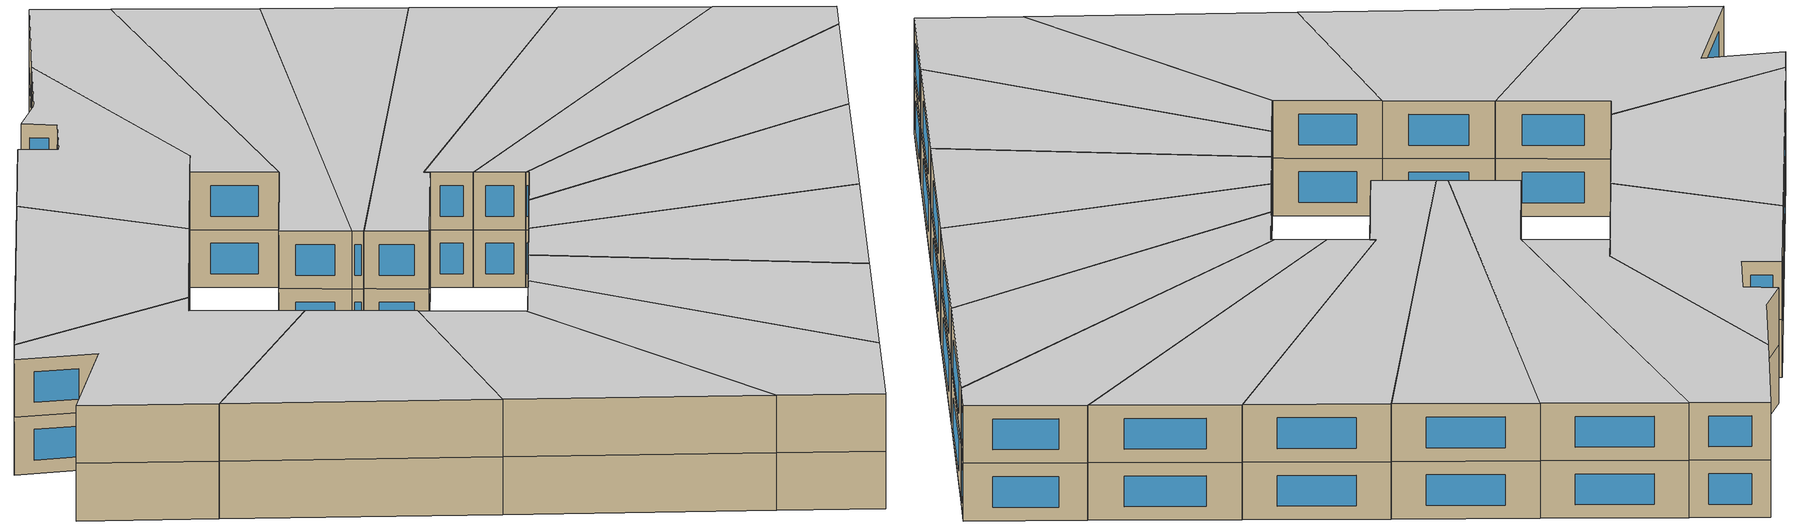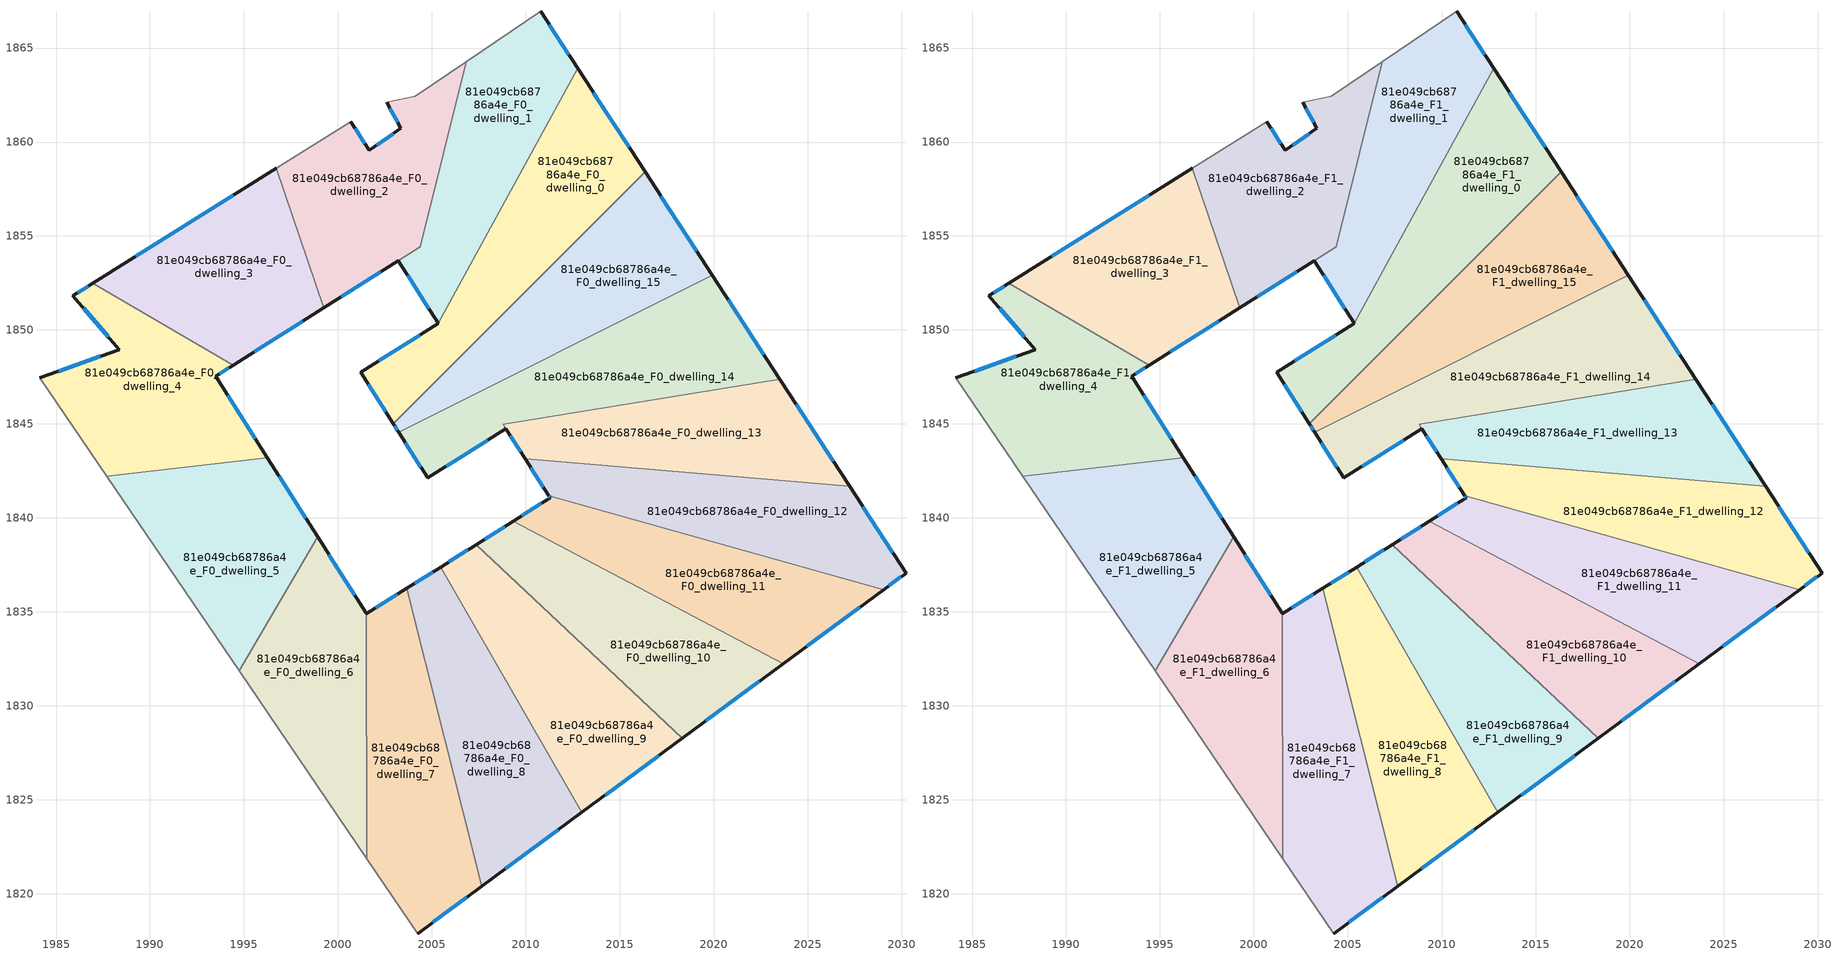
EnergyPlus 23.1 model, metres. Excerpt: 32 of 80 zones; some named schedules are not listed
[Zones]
81e049cb68786a4e_F0_dwelling_0
 floor ground (EU_floor_Construction): 2012.76,1863.93 2016.34,1858.42 2002.95,1845.02 2001.21,1847.75 2005.32,1850.34 2005.33,1850.36 z0
 wall outside (EU_wall_Construction): 2016.34,1858.42 2012.76,1863.93 / 2005.33,1850.35 2005.32,1850.34 2001.21,1847.75 2002.95,1845.02 z0:3
 wall to 81e049cb68786a4e_F0_dwelling_1 (EU_wall_Construction): 2012.76,1863.93 2005.33,1850.36 z0:3
 wall to 81e049cb68786a4e_F0_dwelling_15 (EU_wall_Construction): 2002.95,1845.02 2016.34,1858.42 z0:3
 window (EU_Window_Construction): 2015.5,1859.71 2013.6,1862.64 / 2001.62,1847.11 2002.54,1845.66 / 2004.35,1849.73 2002.18,1848.36 z0.7:2.3
81e049cb68786a4e_F0_dwelling_1
 floor ground (EU_floor_Construction): 2010.79,1866.95 2012.76,1863.93 2005.33,1850.36 2003.22,1853.68 2004.38,1854.42 2006.82,1864.27 z0
 wall outside (EU_wall_Construction): 2012.76,1863.93 2010.79,1866.95 / 2003.22,1853.68 2005.33,1850.36 z0:3
 wall adiabatic (EU_wall_Construction): 2010.79,1866.95 2006.82,1864.27 z0:3
 wall to 81e049cb68786a4e_F0_dwelling_2 (EU_wall_Construction): 2006.82,1864.27 2004.38,1854.42 2003.22,1853.68 z0:3
 window (EU_Window_Construction): 2012.29,1864.64 2011.25,1866.24 / 2003.71,1852.9 2004.83,1851.14 z0.7:2.3
81e049cb68786a4e_F0_dwelling_10
 floor ground (EU_floor_Construction): 2023.69,1832.23 2018.32,1828.27 2007.35,1838.58 2009.34,1839.83 z0
 wall outside (EU_wall_Construction): 2009.34,1839.83 2007.35,1838.58 / 2018.32,1828.27 2023.69,1832.23 z0:3
 wall to 81e049cb68786a4e_F0_dwelling_11 (EU_wall_Construction): 2023.69,1832.23 2009.34,1839.83 z0:3
 wall to 81e049cb68786a4e_F0_dwelling_9 (EU_wall_Construction): 2007.35,1838.58 2018.32,1828.27 z0:3
 window (EU_Window_Construction): 2008.87,1839.53 2007.82,1838.87 / 2019.58,1829.2 2022.42,1831.3 z0.7:2.3
81e049cb68786a4e_F0_dwelling_11
 floor ground (EU_floor_Construction): 2029.04,1836.18 2023.69,1832.23 2009.34,1839.83 2011.29,1841.06 2011.21,1841.18 z0
 wall outside (EU_wall_Construction): 2011.21,1841.18 2011.29,1841.06 2009.34,1839.83 / 2023.69,1832.23 2029.04,1836.18 z0:3
 wall to 81e049cb68786a4e_F0_dwelling_12 (EU_wall_Construction): 2029.04,1836.18 2011.21,1841.18 z0:3
 window (EU_Window_Construction): 2010.83,1840.77 2009.79,1840.12 / 2011.23,1841.15 2011.27,1841.09 / 2024.94,1833.16 2027.78,1835.25 z0.7:2.3
81e049cb68786a4e_F0_dwelling_12
 floor ground (EU_floor_Construction): 2027.23,1841.67 2030.23,1837.07 2029.04,1836.18 2011.21,1841.18 2009.97,1843.14 z0
 wall outside (EU_wall_Construction): 2009.97,1843.14 2011.21,1841.18 / 2029.04,1836.18 2030.23,1837.07 2027.23,1841.67 z0:3
 wall to 81e049cb68786a4e_F0_dwelling_13 (EU_wall_Construction): 2027.23,1841.67 2009.97,1843.14 z0:3
 window (EU_Window_Construction): 2010.26,1842.68 2010.92,1841.64 / 2029.53,1838.15 2027.94,1840.59 / 2029.32,1836.39 2029.95,1836.86 z0.7:2.3
81e049cb68786a4e_F0_dwelling_13
 floor ground (EU_floor_Construction): 2023.52,1847.39 2027.23,1841.67 2009.97,1843.14 2008.79,1844.98 z0
 wall outside (EU_wall_Construction): 2027.23,1841.67 2023.52,1847.39 / 2008.94,1844.75 2009.97,1843.14 z0:3
 wall to 81e049cb68786a4e_F0_dwelling_14 (EU_wall_Construction): 2008.79,1844.98 2008.94,1844.75 / 2023.52,1847.39 2008.8,1844.98 z0:3
 window (EU_Window_Construction): 2026.36,1843.01 2024.39,1846.04 / 2009.18,1844.37 2009.73,1843.52 z0.7:2.3
81e049cb68786a4e_F0_dwelling_14
 floor ground (EU_floor_Construction): 2019.93,1852.9 2023.52,1847.39 2008.79,1844.98 2008.94,1844.75 2004.78,1842.13 2003.23,1844.57 z0
 wall outside (EU_wall_Construction): 2023.52,1847.39 2019.93,1852.9 / 2003.23,1844.57 2004.78,1842.13 2008.94,1844.75 z0:3
 wall to 81e049cb68786a4e_F0_dwelling_15 (EU_wall_Construction): 2019.93,1852.9 2003.23,1844.57 z0:3
 window (EU_Window_Construction): 2022.67,1848.68 2020.77,1851.61 / 2005.76,1842.75 2007.96,1844.14 / 2003.6,1844 2004.42,1842.71 z0.7:2.3
81e049cb68786a4e_F0_dwelling_15
 floor ground (EU_floor_Construction): 2016.34,1858.42 2019.93,1852.9 2003.23,1844.57 2002.95,1845.02 z0
 wall outside (EU_wall_Construction): 2002.95,1845.02 2003.23,1844.57 / 2019.93,1852.9 2016.34,1858.42 z0:3
 window (EU_Window_Construction): 2003.01,1844.91 2003.17,1844.67 / 2019.09,1854.2 2017.18,1857.12 z0.7:2.3
81e049cb68786a4e_F0_dwelling_2
 floor ground (EU_floor_Construction): 2006.82,1864.27 2004.38,1854.42 1999.26,1851.18 1996.72,1858.6 2000.69,1861.08 2001.66,1859.56 2003.35,1860.73 2002.59,1862.11 2004.12,1862.44 z0
 wall outside (EU_wall_Construction): 2002.59,1862.11 2003.35,1860.73 2001.66,1859.56 2000.69,1861.08 / 1999.26,1851.18 2003.22,1853.68 z0:3
 wall to 81e049cb68786a4e_F0_dwelling_3 (EU_wall_Construction): 1996.72,1858.6 1999.26,1851.18 z0:3
 wall adiabatic (EU_wall_Construction): 2000.69,1861.08 1996.72,1858.6 / 2006.82,1864.27 2004.12,1862.44 2002.59,1862.11 z0:3
 window (EU_Window_Construction): 2001.43,1859.92 2000.91,1860.72 / 2002.95,1860.45 2002.06,1859.83 / 2002.77,1861.79 2003.17,1861.05 / 2000.19,1851.77 2002.29,1853.09 z0.7:2.3
81e049cb68786a4e_F0_dwelling_3
 floor ground (EU_floor_Construction): 1996.72,1858.6 1999.26,1851.18 1994.42,1848.12 1986.96,1852.48 z0
 wall outside (EU_wall_Construction): 1994.42,1848.12 1999.26,1851.18 / 1996.72,1858.6 1986.96,1852.48 z0:3
 wall to 81e049cb68786a4e_F0_dwelling_4 (EU_wall_Construction): 1986.96,1852.48 1994.42,1848.12 z0:3
 window (EU_Window_Construction): 1995.55,1848.84 1998.12,1850.46 / 1994.43,1857.16 1989.25,1853.92 z0.7:2.3
81e049cb68786a4e_F0_dwelling_4
 floor ground (EU_floor_Construction): 1994.42,1848.12 1993.49,1847.54 1996.25,1843.2 1987.71,1842.22 1984.15,1847.46 1988.35,1848.96 1985.9,1851.82 1986.96,1852.48 z0
 wall outside (EU_wall_Construction): 1996.25,1843.2 1993.49,1847.54 1994.42,1848.12 / 1986.96,1852.48 1985.9,1851.82 1988.35,1848.96 1984.15,1847.46 z0:3
 wall to 81e049cb68786a4e_F0_dwelling_5 (EU_wall_Construction): 1987.71,1842.22 1996.25,1843.2 z0:3
 wall adiabatic (EU_wall_Construction): 1984.15,1847.46 1987.71,1842.22 z0:3
 window (EU_Window_Construction): 1993.71,1847.68 1994.2,1847.99 / 1995.6,1844.22 1994.14,1846.52 / 1987.36,1848.6 1985.13,1847.81 / 1986.47,1851.15 1987.78,1849.63 / 1986.71,1852.33 1986.15,1851.97 z0.7:2.3
81e049cb68786a4e_F0_dwelling_5
 floor ground (EU_floor_Construction): 1996.25,1843.2 1998.92,1839 1994.74,1831.88 1987.71,1842.22 z0
 wall outside (EU_wall_Construction): 1998.92,1839 1996.25,1843.2 z0:3
 wall to 81e049cb68786a4e_F0_dwelling_6 (EU_wall_Construction): 1994.74,1831.88 1998.92,1839 z0:3
 wall adiabatic (EU_wall_Construction): 1987.71,1842.22 1994.74,1831.88 z0:3
 window (EU_Window_Construction): 1998.29,1839.98 1996.87,1842.21 z0.7:2.3
81e049cb68786a4e_F0_dwelling_6
 floor ground (EU_floor_Construction): 1998.92,1839 2001.5,1834.94 2001.55,1821.86 1994.74,1831.88 z0
 wall outside (EU_wall_Construction): 2001.5,1834.94 1998.92,1839 z0:3
 wall to 81e049cb68786a4e_F0_dwelling_7 (EU_wall_Construction): 2001.55,1821.86 2001.5,1834.94 z0:3
 wall adiabatic (EU_wall_Construction): 1994.74,1831.88 2001.55,1821.86 z0:3
 window (EU_Window_Construction): 2000.89,1835.89 1999.52,1838.04 z0.7:2.3
81e049cb68786a4e_F0_dwelling_7
 floor ground (EU_floor_Construction): 2003.67,1836.25 2007.66,1820.4 2004.25,1817.88 2001.55,1821.86 2001.5,1834.94 2001.52,1834.9 z0
 wall outside (EU_wall_Construction): 2003.67,1836.25 2001.52,1834.9 2001.5,1834.94 / 2004.25,1817.88 2007.66,1820.4 z0:3
 wall to 81e049cb68786a4e_F0_dwelling_8 (EU_wall_Construction): 2007.66,1820.4 2003.67,1836.25 z0:3
 wall adiabatic (EU_wall_Construction): 2001.55,1821.86 2004.25,1817.88 z0:3
 window (EU_Window_Construction): 2003.16,1835.93 2002.03,1835.21 / 2005.05,1818.47 2006.86,1819.81 z0.7:2.3
81e049cb68786a4e_F0_dwelling_8
 floor ground (EU_floor_Construction): 2005.47,1837.38 2012.97,1824.32 2007.66,1820.4 2003.67,1836.25 z0
 wall outside (EU_wall_Construction): 2005.47,1837.38 2003.67,1836.25 / 2007.66,1820.4 2012.97,1824.32 z0:3
 wall to 81e049cb68786a4e_F0_dwelling_9 (EU_wall_Construction): 2012.97,1824.32 2005.47,1837.38 z0:3
 window (EU_Window_Construction): 2005.04,1837.12 2004.09,1836.52 / 2008.91,1821.32 2011.73,1823.4 z0.7:2.3
81e049cb68786a4e_F0_dwelling_9
 floor ground (EU_floor_Construction): 2018.32,1828.27 2012.97,1824.32 2005.47,1837.38 2007.35,1838.58 z0
 wall outside (EU_wall_Construction): 2007.35,1838.58 2005.47,1837.38 / 2012.97,1824.32 2018.32,1828.27 z0:3
 window (EU_Window_Construction): 2006.91,1838.3 2005.91,1837.66 / 2014.23,1825.25 2017.06,1827.34 z0.7:2.3
81e049cb68786a4e_F1_dwelling_0
 floor to 81e049cb68786a4e_F0_dwelling_0 (EU_floor_Construction): 2012.76,1863.93 2016.34,1858.42 2002.95,1845.02 2001.21,1847.75 2005.32,1850.34 2005.33,1850.36 z3
 wall outside (EU_wall_Construction): 2016.34,1858.42 2012.76,1863.93 / 2005.33,1850.35 2005.32,1850.34 2001.21,1847.75 2002.95,1845.02 z3:6
 wall to 81e049cb68786a4e_F1_dwelling_1 (EU_wall_Construction): 2012.76,1863.93 2005.33,1850.36 z3:6
 wall to 81e049cb68786a4e_F1_dwelling_15 (EU_wall_Construction): 2002.95,1845.02 2016.34,1858.42 z3:6
 window (EU_Window_Construction): 2015.5,1859.71 2013.6,1862.64 / 2001.62,1847.11 2002.54,1845.66 / 2004.35,1849.73 2002.18,1848.36 z3.7:5.3
 ceiling to 81e049cb68786a4e_F2_dwelling_0 (EU_floor_Construction): 2005.33,1850.36 2005.32,1850.34 2001.21,1847.75 2002.95,1845.02 2016.34,1858.42 2012.76,1863.93 z6
81e049cb68786a4e_F1_dwelling_1
 floor to 81e049cb68786a4e_F0_dwelling_1 (EU_floor_Construction): 2010.79,1866.95 2012.76,1863.93 2005.33,1850.36 2003.22,1853.68 2004.38,1854.42 2006.82,1864.27 z3
 wall outside (EU_wall_Construction): 2012.76,1863.93 2010.79,1866.95 / 2003.22,1853.68 2005.33,1850.36 z3:6
 wall adiabatic (EU_wall_Construction): 2010.79,1866.95 2006.82,1864.27 z3:6
 wall to 81e049cb68786a4e_F1_dwelling_2 (EU_wall_Construction): 2006.82,1864.27 2004.38,1854.42 2003.22,1853.68 z3:6
 window (EU_Window_Construction): 2012.29,1864.64 2011.25,1866.24 / 2003.71,1852.9 2004.83,1851.14 z3.7:5.3
 ceiling to 81e049cb68786a4e_F2_dwelling_1 (EU_floor_Construction): 2005.33,1850.36 2012.76,1863.93 2010.79,1866.95 2006.82,1864.27 2004.38,1854.42 2003.22,1853.68 z6
81e049cb68786a4e_F1_dwelling_10
 floor to 81e049cb68786a4e_F0_dwelling_10 (EU_floor_Construction): 2023.69,1832.23 2018.32,1828.27 2007.35,1838.58 2009.34,1839.83 z3
 wall outside (EU_wall_Construction): 2009.34,1839.83 2007.35,1838.58 / 2018.32,1828.27 2023.69,1832.23 z3:6
 wall to 81e049cb68786a4e_F1_dwelling_11 (EU_wall_Construction): 2023.69,1832.23 2009.34,1839.83 z3:6
 wall to 81e049cb68786a4e_F1_dwelling_9 (EU_wall_Construction): 2007.35,1838.58 2018.32,1828.27 z3:6
 window (EU_Window_Construction): 2008.87,1839.53 2007.82,1838.87 / 2019.58,1829.2 2022.42,1831.3 z3.7:5.3
 ceiling to 81e049cb68786a4e_F2_dwelling_10 (EU_floor_Construction): 2023.69,1832.23 2009.34,1839.83 2007.35,1838.58 2018.32,1828.27 z6
81e049cb68786a4e_F1_dwelling_11
 floor to 81e049cb68786a4e_F0_dwelling_11 (EU_floor_Construction): 2029.04,1836.18 2023.69,1832.23 2009.34,1839.83 2011.29,1841.06 2011.21,1841.18 z3
 wall outside (EU_wall_Construction): 2011.21,1841.18 2011.29,1841.06 2009.34,1839.83 / 2023.69,1832.23 2029.04,1836.18 z3:6
 wall to 81e049cb68786a4e_F1_dwelling_12 (EU_wall_Construction): 2029.04,1836.18 2011.21,1841.18 z3:6
 window (EU_Window_Construction): 2010.83,1840.77 2009.79,1840.12 / 2011.23,1841.15 2011.27,1841.09 / 2024.94,1833.16 2027.78,1835.25 z3.7:5.3
 ceiling to 81e049cb68786a4e_F2_dwelling_11 (EU_floor_Construction): 2029.04,1836.18 2011.21,1841.18 2011.29,1841.06 2009.34,1839.83 2023.69,1832.23 z6
81e049cb68786a4e_F1_dwelling_12
 floor to 81e049cb68786a4e_F0_dwelling_12 (EU_floor_Construction): 2027.23,1841.67 2030.23,1837.07 2029.04,1836.18 2011.21,1841.18 2009.97,1843.14 z3
 wall outside (EU_wall_Construction): 2009.97,1843.14 2011.21,1841.18 / 2029.04,1836.18 2030.23,1837.07 2027.23,1841.67 z3:6
 wall to 81e049cb68786a4e_F1_dwelling_13 (EU_wall_Construction): 2027.23,1841.67 2009.97,1843.14 z3:6
 window (EU_Window_Construction): 2010.26,1842.68 2010.92,1841.64 / 2029.53,1838.15 2027.94,1840.59 / 2029.32,1836.39 2029.95,1836.86 z3.7:5.3
 ceiling to 81e049cb68786a4e_F2_dwelling_12 (EU_floor_Construction): 2030.23,1837.07 2027.23,1841.67 2009.97,1843.14 2011.21,1841.18 2029.04,1836.18 z6
81e049cb68786a4e_F1_dwelling_13
 floor to 81e049cb68786a4e_F0_dwelling_13 (EU_floor_Construction): 2023.52,1847.39 2027.23,1841.67 2009.97,1843.14 2008.79,1844.98 z3
 wall outside (EU_wall_Construction): 2027.23,1841.67 2023.52,1847.39 / 2008.94,1844.75 2009.97,1843.14 z3:6
 wall to 81e049cb68786a4e_F1_dwelling_14 (EU_wall_Construction): 2008.79,1844.98 2008.94,1844.75 / 2023.52,1847.39 2008.8,1844.98 z3:6
 window (EU_Window_Construction): 2026.36,1843.01 2024.39,1846.04 / 2009.18,1844.37 2009.73,1843.52 z3.7:5.3
 ceiling to 81e049cb68786a4e_F2_dwelling_13 (EU_floor_Construction): 2027.23,1841.67 2023.52,1847.39 2008.79,1844.98 2009.97,1843.14 z6
81e049cb68786a4e_F1_dwelling_14
 floor to 81e049cb68786a4e_F0_dwelling_14 (EU_floor_Construction): 2019.93,1852.9 2023.52,1847.39 2008.79,1844.98 2008.94,1844.75 2004.78,1842.13 2003.23,1844.57 z3
 wall outside (EU_wall_Construction): 2023.52,1847.39 2019.93,1852.9 / 2003.23,1844.57 2004.78,1842.13 2008.94,1844.75 z3:6
 wall to 81e049cb68786a4e_F1_dwelling_15 (EU_wall_Construction): 2019.93,1852.9 2003.23,1844.57 z3:6
 window (EU_Window_Construction): 2022.67,1848.68 2020.77,1851.61 / 2005.76,1842.75 2007.96,1844.14 / 2003.6,1844 2004.42,1842.71 z3.7:5.3
 ceiling to 81e049cb68786a4e_F2_dwelling_14 (EU_floor_Construction): 2023.52,1847.39 2019.93,1852.9 2003.23,1844.57 2004.78,1842.13 2008.94,1844.75 2008.79,1844.98 z6
81e049cb68786a4e_F1_dwelling_15
 floor to 81e049cb68786a4e_F0_dwelling_15 (EU_floor_Construction): 2016.34,1858.42 2019.93,1852.9 2003.23,1844.57 2002.95,1845.02 z3
 wall outside (EU_wall_Construction): 2002.95,1845.02 2003.23,1844.57 / 2019.93,1852.9 2016.34,1858.42 z3:6
 window (EU_Window_Construction): 2003.01,1844.91 2003.17,1844.67 / 2019.09,1854.2 2017.18,1857.12 z3.7:5.3
 ceiling to 81e049cb68786a4e_F2_dwelling_15 (EU_floor_Construction): 2019.93,1852.9 2016.34,1858.42 2002.95,1845.02 2003.23,1844.57 z6
81e049cb68786a4e_F1_dwelling_2
 floor to 81e049cb68786a4e_F0_dwelling_2 (EU_floor_Construction): 2006.82,1864.27 2004.38,1854.42 1999.26,1851.18 1996.72,1858.6 2000.69,1861.08 2001.66,1859.56 2003.35,1860.73 2002.59,1862.11 2004.12,1862.44 z3
 wall outside (EU_wall_Construction): 2002.59,1862.11 2003.35,1860.73 2001.66,1859.56 2000.69,1861.08 / 1999.26,1851.18 2003.22,1853.68 z3:6
 wall to 81e049cb68786a4e_F1_dwelling_3 (EU_wall_Construction): 1996.72,1858.6 1999.26,1851.18 z3:6
 wall adiabatic (EU_wall_Construction): 2000.69,1861.08 1996.72,1858.6 / 2006.82,1864.27 2004.12,1862.44 2002.59,1862.11 z3:6
 window (EU_Window_Construction): 2001.43,1859.92 2000.91,1860.72 / 2002.95,1860.45 2002.06,1859.83 / 2002.77,1861.79 2003.17,1861.05 / 2000.19,1851.77 2002.29,1853.09 z3.7:5.3
 ceiling to 81e049cb68786a4e_F2_dwelling_2 (EU_floor_Construction): 2004.38,1854.42 2006.82,1864.27 2004.12,1862.44 2002.59,1862.11 2003.35,1860.73 2001.66,1859.56 2000.69,1861.08 1996.72,1858.6 1999.26,1851.18 z6
81e049cb68786a4e_F1_dwelling_3
 floor to 81e049cb68786a4e_F0_dwelling_3 (EU_floor_Construction): 1996.72,1858.6 1999.26,1851.18 1994.42,1848.12 1986.96,1852.48 z3
 wall outside (EU_wall_Construction): 1994.42,1848.12 1999.26,1851.18 / 1996.72,1858.6 1986.96,1852.48 z3:6
 wall to 81e049cb68786a4e_F1_dwelling_4 (EU_wall_Construction): 1986.96,1852.48 1994.42,1848.12 z3:6
 window (EU_Window_Construction): 1995.55,1848.84 1998.12,1850.46 / 1994.43,1857.16 1989.25,1853.92 z3.7:5.3
 ceiling to 81e049cb68786a4e_F2_dwelling_3 (EU_floor_Construction): 1999.26,1851.18 1996.72,1858.6 1986.96,1852.48 1994.42,1848.12 z6
81e049cb68786a4e_F1_dwelling_4
 floor to 81e049cb68786a4e_F0_dwelling_4 (EU_floor_Construction): 1994.42,1848.12 1993.49,1847.54 1996.25,1843.2 1987.71,1842.22 1984.15,1847.46 1988.35,1848.96 1985.9,1851.82 1986.96,1852.48 z3
 wall outside (EU_wall_Construction): 1996.25,1843.2 1993.49,1847.54 1994.42,1848.12 / 1986.96,1852.48 1985.9,1851.82 1988.35,1848.96 1984.15,1847.46 z3:6
 wall to 81e049cb68786a4e_F1_dwelling_5 (EU_wall_Construction): 1987.71,1842.22 1996.25,1843.2 z3:6
 wall adiabatic (EU_wall_Construction): 1984.15,1847.46 1987.71,1842.22 z3:6
 window (EU_Window_Construction): 1993.71,1847.68 1994.2,1847.99 / 1995.6,1844.22 1994.14,1846.52 / 1987.36,1848.6 1985.13,1847.81 / 1986.47,1851.15 1987.78,1849.63 / 1986.71,1852.33 1986.15,1851.97 z3.7:5.3
 ceiling to 81e049cb68786a4e_F2_dwelling_4 (EU_floor_Construction): 1996.25,1843.2 1993.49,1847.54 1994.42,1848.12 1986.96,1852.48 1985.9,1851.82 1988.35,1848.96 1984.15,1847.46 1987.71,1842.22 z6
81e049cb68786a4e_F1_dwelling_5
 floor to 81e049cb68786a4e_F0_dwelling_5 (EU_floor_Construction): 1996.25,1843.2 1998.92,1839 1994.74,1831.88 1987.71,1842.22 z3
 wall outside (EU_wall_Construction): 1998.92,1839 1996.25,1843.2 z3:6
 wall to 81e049cb68786a4e_F1_dwelling_6 (EU_wall_Construction): 1994.74,1831.88 1998.92,1839 z3:6
 wall adiabatic (EU_wall_Construction): 1987.71,1842.22 1994.74,1831.88 z3:6
 window (EU_Window_Construction): 1998.29,1839.98 1996.87,1842.21 z3.7:5.3
 ceiling to 81e049cb68786a4e_F2_dwelling_5 (EU_floor_Construction): 1994.74,1831.88 1998.92,1839 1996.25,1843.2 1987.71,1842.22 z6
81e049cb68786a4e_F1_dwelling_6
 floor to 81e049cb68786a4e_F0_dwelling_6 (EU_floor_Construction): 1998.92,1839 2001.5,1834.94 2001.55,1821.86 1994.74,1831.88 z3
 wall outside (EU_wall_Construction): 2001.5,1834.94 1998.92,1839 z3:6
 wall to 81e049cb68786a4e_F1_dwelling_7 (EU_wall_Construction): 2001.55,1821.86 2001.5,1834.94 z3:6
 wall adiabatic (EU_wall_Construction): 1994.74,1831.88 2001.55,1821.86 z3:6
 window (EU_Window_Construction): 2000.89,1835.89 1999.52,1838.04 z3.7:5.3
 ceiling to 81e049cb68786a4e_F2_dwelling_6 (EU_floor_Construction): 2001.55,1821.86 2001.5,1834.94 1998.92,1839 1994.74,1831.88 z6
81e049cb68786a4e_F1_dwelling_7
 floor to 81e049cb68786a4e_F0_dwelling_7 (EU_floor_Construction): 2003.67,1836.25 2007.66,1820.4 2004.25,1817.88 2001.55,1821.86 2001.5,1834.94 2001.52,1834.9 z3
 wall outside (EU_wall_Construction): 2003.67,1836.25 2001.52,1834.9 2001.5,1834.94 / 2004.25,1817.88 2007.66,1820.4 z3:6
 wall to 81e049cb68786a4e_F1_dwelling_8 (EU_wall_Construction): 2007.66,1820.4 2003.67,1836.25 z3:6
 wall adiabatic (EU_wall_Construction): 2001.55,1821.86 2004.25,1817.88 z3:6
 window (EU_Window_Construction): 2003.16,1835.93 2002.03,1835.21 / 2005.05,1818.47 2006.86,1819.81 z3.7:5.3
 ceiling to 81e049cb68786a4e_F2_dwelling_7 (EU_floor_Construction): 2007.66,1820.4 2003.67,1836.25 2001.52,1834.9 2001.5,1834.94 2001.55,1821.86 2004.25,1817.88 z6
81e049cb68786a4e_F1_dwelling_8
 floor to 81e049cb68786a4e_F0_dwelling_8 (EU_floor_Construction): 2005.47,1837.38 2012.97,1824.32 2007.66,1820.4 2003.67,1836.25 z3
 wall outside (EU_wall_Construction): 2005.47,1837.38 2003.67,1836.25 / 2007.66,1820.4 2012.97,1824.32 z3:6
 wall to 81e049cb68786a4e_F1_dwelling_9 (EU_wall_Construction): 2012.97,1824.32 2005.47,1837.38 z3:6
 window (EU_Window_Construction): 2005.04,1837.12 2004.09,1836.52 / 2008.91,1821.32 2011.73,1823.4 z3.7:5.3
 ceiling to 81e049cb68786a4e_F2_dwelling_8 (EU_floor_Construction): 2012.97,1824.32 2005.47,1837.38 2003.67,1836.25 2007.66,1820.4 z6
81e049cb68786a4e_F1_dwelling_9
 floor to 81e049cb68786a4e_F0_dwelling_9 (EU_floor_Construction): 2018.32,1828.27 2012.97,1824.32 2005.47,1837.38 2007.35,1838.58 z3
 wall outside (EU_wall_Construction): 2007.35,1838.58 2005.47,1837.38 / 2012.97,1824.32 2018.32,1828.27 z3:6
 window (EU_Window_Construction): 2006.91,1838.3 2005.91,1837.66 / 2014.23,1825.25 2017.06,1827.34 z3.7:5.3
 ceiling to 81e049cb68786a4e_F2_dwelling_9 (EU_floor_Construction): 2018.32,1828.27 2007.35,1838.58 2005.47,1837.38 2012.97,1824.32 z6
[Building]
EU S2 Campaign: North Axis=0; Terrain=City; Solar Distribution=FullExterior
[Site:Location]
Budapest.Ferenc.Liszt.Intl.AP: Latitude=47.437; Longitude=19.256; Time Zone=1; Elevation=185
[SizingPeriod:WeatherFileDays]
AnnualSizingPeriod: Begin Month=1; Begin Day of Month=1; End Month=12; End Day of Month=31; Day of Week for Start Day=Monday; Use Weather File Daylight Saving Period=No; Use Weather File Rain and Snow Indicators=No
[MATERIAL]
EU_InternalMass_Material: Roughness=MediumRough; Thickness=0.1; Conductivity=1; Density=1800; Specific Heat=900; Thermal Absorptance=0.9; Solar Absorptance=0.7; Visible Absorptance=0.7
[MATERIAL:NOMASS] Roughness=MediumRough; Thermal Absorptance=0.9; Solar Absorptance=0.7; Visible Absorptance=0.7
Name | Thermal Resistance
EU_wall_NoMass | 0.832559
EU_floor_NoMass | 0.872794
[WINDOWMATERIAL:SIMPLEGLAZINGSYSTEM]
EU_Window_SimpleGlazing: UFactor=2.79869; Solar Heat Gain Coefficient=0.75; Visible Transmittance=0.75
[CONSTRUCTION]
EU_wall_Construction: EU_wall_NoMass
EU_floor_Construction: EU_floor_NoMass
EU_Window_Construction: EU_Window_SimpleGlazing
EU_InternalMass_Construction: EU_InternalMass_Material
[ZONE] Type=1; Multiplier=1; Ceiling Height=autocalculate; Floor Area=autocalculate; Part of Total Floor Area=Yes
Name | Volume
81e049cb68786a4e_F0_dwelling_0; 81e049cb68786a4e_F1_dwelling_0 | 217.371
81e049cb68786a4e_F0_dwelling_1; 81e049cb68786a4e_F1_dwelling_1 | 187.406
81e049cb68786a4e_F0_dwelling_10; 81e049cb68786a4e_F1_dwelling_10 | 197.729
81e049cb68786a4e_F0_dwelling_11; 81e049cb68786a4e_F1_dwelling_11 | 195.764
81e049cb68786a4e_F0_dwelling_12; 81e049cb68786a4e_F1_dwelling_12 | 193.326
81e049cb68786a4e_F0_dwelling_13; 81e049cb68786a4e_F1_dwelling_13 | 184.886
81e049cb68786a4e_F0_dwelling_14; 81e049cb68786a4e_F1_dwelling_14 | 217.188
81e049cb68786a4e_F0_dwelling_15; 81e049cb68786a4e_F1_dwelling_15 | 197.737
81e049cb68786a4e_F0_dwelling_2; 81e049cb68786a4e_F1_dwelling_2 | 188.525
81e049cb68786a4e_F0_dwelling_3; 81e049cb68786a4e_F1_dwelling_3 | 197.783
81e049cb68786a4e_F0_dwelling_4; 81e049cb68786a4e_F1_dwelling_4 | 197.755
81e049cb68786a4e_F0_dwelling_5; 81e049cb68786a4e_F1_dwelling_5 | 197.771
81e049cb68786a4e_F0_dwelling_6; 81e049cb68786a4e_F1_dwelling_6 | 185.795
81e049cb68786a4e_F0_dwelling_7; 81e049cb68786a4e_F1_dwelling_7 | 209.785
81e049cb68786a4e_F0_dwelling_8; 81e049cb68786a4e_F1_dwelling_8 | 197.774
81e049cb68786a4e_F0_dwelling_9; 81e049cb68786a4e_F1_dwelling_9 | 197.805
[INTERNALMASS] Construction=EU_InternalMass_Construction
Name | Zone or ZoneList | Surface Area
81e049cb68786a4e_F0_dwelling_0_EU_InternalMass | 81e049cb68786a4e_F0_dwelling_0 | 72.4567
81e049cb68786a4e_F0_dwelling_1_EU_InternalMass | 81e049cb68786a4e_F0_dwelling_1 | 62.4696
81e049cb68786a4e_F0_dwelling_2_EU_InternalMass | 81e049cb68786a4e_F0_dwelling_2 | 62.8534
81e049cb68786a4e_F0_dwelling_3_EU_InternalMass | 81e049cb68786a4e_F0_dwelling_3 | 65.9275
81e049cb68786a4e_F0_dwelling_4_EU_InternalMass | 81e049cb68786a4e_F0_dwelling_4 | 65.9185
81e049cb68786a4e_F0_dwelling_5_EU_InternalMass | 81e049cb68786a4e_F0_dwelling_5 | 65.9235
81e049cb68786a4e_F0_dwelling_6_EU_InternalMass | 81e049cb68786a4e_F0_dwelling_6 | 61.9281
81e049cb68786a4e_F0_dwelling_7_EU_InternalMass | 81e049cb68786a4e_F0_dwelling_7 | 69.9294
81e049cb68786a4e_F0_dwelling_8_EU_InternalMass | 81e049cb68786a4e_F0_dwelling_8 | 65.925
81e049cb68786a4e_F0_dwelling_9_EU_InternalMass | 81e049cb68786a4e_F0_dwelling_9 | 65.9348
81e049cb68786a4e_F0_dwelling_10_EU_InternalMass | 81e049cb68786a4e_F0_dwelling_10 | 65.9097
81e049cb68786a4e_F0_dwelling_11_EU_InternalMass | 81e049cb68786a4e_F0_dwelling_11 | 65.2544
81e049cb68786a4e_F0_dwelling_12_EU_InternalMass | 81e049cb68786a4e_F0_dwelling_12 | 64.4423
81e049cb68786a4e_F0_dwelling_13_EU_InternalMass | 81e049cb68786a4e_F0_dwelling_13 | 61.6281
81e049cb68786a4e_F0_dwelling_14_EU_InternalMass | 81e049cb68786a4e_F0_dwelling_14 | 72.3978
81e049cb68786a4e_F0_dwelling_15_EU_InternalMass | 81e049cb68786a4e_F0_dwelling_15 | 65.9123
81e049cb68786a4e_F1_dwelling_0_EU_InternalMass | 81e049cb68786a4e_F1_dwelling_0 | 72.4567
81e049cb68786a4e_F1_dwelling_1_EU_InternalMass | 81e049cb68786a4e_F1_dwelling_1 | 62.4696
81e049cb68786a4e_F1_dwelling_2_EU_InternalMass | 81e049cb68786a4e_F1_dwelling_2 | 62.8534
81e049cb68786a4e_F1_dwelling_3_EU_InternalMass | 81e049cb68786a4e_F1_dwelling_3 | 65.9275
81e049cb68786a4e_F1_dwelling_4_EU_InternalMass | 81e049cb68786a4e_F1_dwelling_4 | 65.9185
81e049cb68786a4e_F1_dwelling_5_EU_InternalMass | 81e049cb68786a4e_F1_dwelling_5 | 65.9235
81e049cb68786a4e_F1_dwelling_6_EU_InternalMass | 81e049cb68786a4e_F1_dwelling_6 | 61.9281
81e049cb68786a4e_F1_dwelling_7_EU_InternalMass | 81e049cb68786a4e_F1_dwelling_7 | 69.9294
81e049cb68786a4e_F1_dwelling_8_EU_InternalMass | 81e049cb68786a4e_F1_dwelling_8 | 65.925
81e049cb68786a4e_F1_dwelling_9_EU_InternalMass | 81e049cb68786a4e_F1_dwelling_9 | 65.9348
81e049cb68786a4e_F1_dwelling_10_EU_InternalMass | 81e049cb68786a4e_F1_dwelling_10 | 65.9097
81e049cb68786a4e_F1_dwelling_11_EU_InternalMass | 81e049cb68786a4e_F1_dwelling_11 | 65.2544
81e049cb68786a4e_F1_dwelling_12_EU_InternalMass | 81e049cb68786a4e_F1_dwelling_12 | 64.4423
81e049cb68786a4e_F1_dwelling_13_EU_InternalMass | 81e049cb68786a4e_F1_dwelling_13 | 61.6281
81e049cb68786a4e_F1_dwelling_14_EU_InternalMass | 81e049cb68786a4e_F1_dwelling_14 | 72.3978
81e049cb68786a4e_F1_dwelling_15_EU_InternalMass | 81e049cb68786a4e_F1_dwelling_15 | 65.9123
[OTHEREQUIPMENT] Fuel Type=Electricity; Design Level Calculation Method=Watts/Area; Power per Zone Floor Area=1; Fraction Latent=0; Fraction Radiant=0; Fraction Lost=0; Carbon Dioxide Generation Rate=0; EndUse Subcategory=EU_Step8_InternalGains
Name | Zone or ZoneList or Space or SpaceList | Schedule
EU_Step8_InternalGain_81e049cb68786a4e_F0_dwelling_0_f000 | 81e049cb68786a4e_F0_dwelling_0 | EU_Step8_GainSchedule_81e049cb68786a4e_F0_dwelling_0_f000
EU_Step8_InternalGain_81e049cb68786a4e_F0_dwelling_1_f000 | 81e049cb68786a4e_F0_dwelling_1 | EU_Step8_GainSchedule_81e049cb68786a4e_F0_dwelling_1_f000
EU_Step8_InternalGain_81e049cb68786a4e_F0_dwelling_2_f000 | 81e049cb68786a4e_F0_dwelling_2 | EU_Step8_GainSchedule_81e049cb68786a4e_F0_dwelling_2_f000
EU_Step8_InternalGain_81e049cb68786a4e_F0_dwelling_3_f000 | 81e049cb68786a4e_F0_dwelling_3 | EU_Step8_GainSchedule_81e049cb68786a4e_F0_dwelling_3_f000
EU_Step8_InternalGain_81e049cb68786a4e_F0_dwelling_4_f000 | 81e049cb68786a4e_F0_dwelling_4 | EU_Step8_GainSchedule_81e049cb68786a4e_F0_dwelling_4_f000
EU_Step8_InternalGain_81e049cb68786a4e_F0_dwelling_5_f000 | 81e049cb68786a4e_F0_dwelling_5 | EU_Step8_GainSchedule_81e049cb68786a4e_F0_dwelling_5_f000
EU_Step8_InternalGain_81e049cb68786a4e_F0_dwelling_6_f000 | 81e049cb68786a4e_F0_dwelling_6 | EU_Step8_GainSchedule_81e049cb68786a4e_F0_dwelling_6_f000
EU_Step8_InternalGain_81e049cb68786a4e_F0_dwelling_7_f000 | 81e049cb68786a4e_F0_dwelling_7 | EU_Step8_GainSchedule_81e049cb68786a4e_F0_dwelling_7_f000
EU_Step8_InternalGain_81e049cb68786a4e_F0_dwelling_8_f000 | 81e049cb68786a4e_F0_dwelling_8 | EU_Step8_GainSchedule_81e049cb68786a4e_F0_dwelling_8_f000
EU_Step8_InternalGain_81e049cb68786a4e_F0_dwelling_9_f000 | 81e049cb68786a4e_F0_dwelling_9 | EU_Step8_GainSchedule_81e049cb68786a4e_F0_dwelling_9_f000
EU_Step8_InternalGain_81e049cb68786a4e_F0_dwelling_10_f000 | 81e049cb68786a4e_F0_dwelling_10 | EU_Step8_GainSchedule_81e049cb68786a4e_F0_dwelling_10_f000
EU_Step8_InternalGain_81e049cb68786a4e_F0_dwelling_11_f000 | 81e049cb68786a4e_F0_dwelling_11 | EU_Step8_GainSchedule_81e049cb68786a4e_F0_dwelling_11_f000
EU_Step8_InternalGain_81e049cb68786a4e_F0_dwelling_12_f000 | 81e049cb68786a4e_F0_dwelling_12 | EU_Step8_GainSchedule_81e049cb68786a4e_F0_dwelling_12_f000
EU_Step8_InternalGain_81e049cb68786a4e_F0_dwelling_13_f000 | 81e049cb68786a4e_F0_dwelling_13 | EU_Step8_GainSchedule_81e049cb68786a4e_F0_dwelling_13_f000
EU_Step8_InternalGain_81e049cb68786a4e_F0_dwelling_14_f000 | 81e049cb68786a4e_F0_dwelling_14 | EU_Step8_GainSchedule_81e049cb68786a4e_F0_dwelling_14_f000
EU_Step8_InternalGain_81e049cb68786a4e_F0_dwelling_15_f000 | 81e049cb68786a4e_F0_dwelling_15 | EU_Step8_GainSchedule_81e049cb68786a4e_F0_dwelling_15_f000
EU_Step8_InternalGain_81e049cb68786a4e_F1_dwelling_0_f000 | 81e049cb68786a4e_F1_dwelling_0 | EU_Step8_GainSchedule_81e049cb68786a4e_F1_dwelling_0_f000
EU_Step8_InternalGain_81e049cb68786a4e_F1_dwelling_1_f000 | 81e049cb68786a4e_F1_dwelling_1 | EU_Step8_GainSchedule_81e049cb68786a4e_F1_dwelling_1_f000
EU_Step8_InternalGain_81e049cb68786a4e_F1_dwelling_2_f000 | 81e049cb68786a4e_F1_dwelling_2 | EU_Step8_GainSchedule_81e049cb68786a4e_F1_dwelling_2_f000
EU_Step8_InternalGain_81e049cb68786a4e_F1_dwelling_3_f000 | 81e049cb68786a4e_F1_dwelling_3 | EU_Step8_GainSchedule_81e049cb68786a4e_F1_dwelling_3_f000
EU_Step8_InternalGain_81e049cb68786a4e_F1_dwelling_4_f000 | 81e049cb68786a4e_F1_dwelling_4 | EU_Step8_GainSchedule_81e049cb68786a4e_F1_dwelling_4_f000
EU_Step8_InternalGain_81e049cb68786a4e_F1_dwelling_5_f000 | 81e049cb68786a4e_F1_dwelling_5 | EU_Step8_GainSchedule_81e049cb68786a4e_F1_dwelling_5_f000
EU_Step8_InternalGain_81e049cb68786a4e_F1_dwelling_6_f000 | 81e049cb68786a4e_F1_dwelling_6 | EU_Step8_GainSchedule_81e049cb68786a4e_F1_dwelling_6_f000
EU_Step8_InternalGain_81e049cb68786a4e_F1_dwelling_7_f000 | 81e049cb68786a4e_F1_dwelling_7 | EU_Step8_GainSchedule_81e049cb68786a4e_F1_dwelling_7_f000
EU_Step8_InternalGain_81e049cb68786a4e_F1_dwelling_8_f000 | 81e049cb68786a4e_F1_dwelling_8 | EU_Step8_GainSchedule_81e049cb68786a4e_F1_dwelling_8_f000
EU_Step8_InternalGain_81e049cb68786a4e_F1_dwelling_9_f000 | 81e049cb68786a4e_F1_dwelling_9 | EU_Step8_GainSchedule_81e049cb68786a4e_F1_dwelling_9_f000
EU_Step8_InternalGain_81e049cb68786a4e_F1_dwelling_10_f000 | 81e049cb68786a4e_F1_dwelling_10 | EU_Step8_GainSchedule_81e049cb68786a4e_F1_dwelling_10_f000
EU_Step8_InternalGain_81e049cb68786a4e_F1_dwelling_11_f000 | 81e049cb68786a4e_F1_dwelling_11 | EU_Step8_GainSchedule_81e049cb68786a4e_F1_dwelling_11_f000
EU_Step8_InternalGain_81e049cb68786a4e_F1_dwelling_12_f000 | 81e049cb68786a4e_F1_dwelling_12 | EU_Step8_GainSchedule_81e049cb68786a4e_F1_dwelling_12_f000
EU_Step8_InternalGain_81e049cb68786a4e_F1_dwelling_13_f000 | 81e049cb68786a4e_F1_dwelling_13 | EU_Step8_GainSchedule_81e049cb68786a4e_F1_dwelling_13_f000
EU_Step8_InternalGain_81e049cb68786a4e_F1_dwelling_14_f000 | 81e049cb68786a4e_F1_dwelling_14 | EU_Step8_GainSchedule_81e049cb68786a4e_F1_dwelling_14_f000
EU_Step8_InternalGain_81e049cb68786a4e_F1_dwelling_15_f000 | 81e049cb68786a4e_F1_dwelling_15 | EU_Step8_GainSchedule_81e049cb68786a4e_F1_dwelling_15_f000
[ZONEVENTILATION:DESIGNFLOWRATE] Schedule=EU_AlwaysOn; Design Flow Rate Calculation Method=AirChanges/Hour; Air Changes per Hour=0.475469; Ventilation Type=Natural; Fan Pressure Rise=0; Fan Total Efficiency=1; Constant Term Coefficient=1; Temperature Term Coefficient=0; Velocity Term Coefficient=0; Velocity Squared Term Coefficient=0; Minimum Indoor Temperature=-100; Maximum Indoor Temperature=100; Delta Temperature=-100; Minimum Outdoor Temperature=-100; Maximum Outdoor Temperature=100; Maximum Wind Speed=40
Name | Zone or ZoneList or Space or SpaceList
EU_ConstantAir_81e049cb68786a4e_F0_dwelling_0 | 81e049cb68786a4e_F0_dwelling_0
EU_ConstantAir_81e049cb68786a4e_F0_dwelling_1 | 81e049cb68786a4e_F0_dwelling_1
EU_ConstantAir_81e049cb68786a4e_F0_dwelling_2 | 81e049cb68786a4e_F0_dwelling_2
EU_ConstantAir_81e049cb68786a4e_F0_dwelling_3 | 81e049cb68786a4e_F0_dwelling_3
EU_ConstantAir_81e049cb68786a4e_F0_dwelling_4 | 81e049cb68786a4e_F0_dwelling_4
EU_ConstantAir_81e049cb68786a4e_F0_dwelling_5 | 81e049cb68786a4e_F0_dwelling_5
EU_ConstantAir_81e049cb68786a4e_F0_dwelling_6 | 81e049cb68786a4e_F0_dwelling_6
EU_ConstantAir_81e049cb68786a4e_F0_dwelling_7 | 81e049cb68786a4e_F0_dwelling_7
EU_ConstantAir_81e049cb68786a4e_F0_dwelling_8 | 81e049cb68786a4e_F0_dwelling_8
EU_ConstantAir_81e049cb68786a4e_F0_dwelling_9 | 81e049cb68786a4e_F0_dwelling_9
EU_ConstantAir_81e049cb68786a4e_F0_dwelling_10 | 81e049cb68786a4e_F0_dwelling_10
EU_ConstantAir_81e049cb68786a4e_F0_dwelling_11 | 81e049cb68786a4e_F0_dwelling_11
EU_ConstantAir_81e049cb68786a4e_F0_dwelling_12 | 81e049cb68786a4e_F0_dwelling_12
EU_ConstantAir_81e049cb68786a4e_F0_dwelling_13 | 81e049cb68786a4e_F0_dwelling_13
EU_ConstantAir_81e049cb68786a4e_F0_dwelling_14 | 81e049cb68786a4e_F0_dwelling_14
EU_ConstantAir_81e049cb68786a4e_F0_dwelling_15 | 81e049cb68786a4e_F0_dwelling_15
EU_ConstantAir_81e049cb68786a4e_F1_dwelling_0 | 81e049cb68786a4e_F1_dwelling_0
EU_ConstantAir_81e049cb68786a4e_F1_dwelling_1 | 81e049cb68786a4e_F1_dwelling_1
EU_ConstantAir_81e049cb68786a4e_F1_dwelling_2 | 81e049cb68786a4e_F1_dwelling_2
EU_ConstantAir_81e049cb68786a4e_F1_dwelling_3 | 81e049cb68786a4e_F1_dwelling_3
EU_ConstantAir_81e049cb68786a4e_F1_dwelling_4 | 81e049cb68786a4e_F1_dwelling_4
EU_ConstantAir_81e049cb68786a4e_F1_dwelling_5 | 81e049cb68786a4e_F1_dwelling_5
EU_ConstantAir_81e049cb68786a4e_F1_dwelling_6 | 81e049cb68786a4e_F1_dwelling_6
EU_ConstantAir_81e049cb68786a4e_F1_dwelling_7 | 81e049cb68786a4e_F1_dwelling_7
EU_ConstantAir_81e049cb68786a4e_F1_dwelling_8 | 81e049cb68786a4e_F1_dwelling_8
EU_ConstantAir_81e049cb68786a4e_F1_dwelling_9 | 81e049cb68786a4e_F1_dwelling_9
EU_ConstantAir_81e049cb68786a4e_F1_dwelling_10 | 81e049cb68786a4e_F1_dwelling_10
EU_ConstantAir_81e049cb68786a4e_F1_dwelling_11 | 81e049cb68786a4e_F1_dwelling_11
EU_ConstantAir_81e049cb68786a4e_F1_dwelling_12 | 81e049cb68786a4e_F1_dwelling_12
EU_ConstantAir_81e049cb68786a4e_F1_dwelling_13 | 81e049cb68786a4e_F1_dwelling_13
EU_ConstantAir_81e049cb68786a4e_F1_dwelling_14 | 81e049cb68786a4e_F1_dwelling_14
EU_ConstantAir_81e049cb68786a4e_F1_dwelling_15 | 81e049cb68786a4e_F1_dwelling_15
[HVACTEMPLATE:ZONE:IDEALLOADSAIRSYSTEM] System Availability Schedule=EU_AlwaysOn; Maximum Heating Supply Air Temperature=50; Minimum Cooling Supply Air Temperature=13; Maximum Heating Supply Air Humidity Ratio=0.0156; Minimum Cooling Supply Air Humidity Ratio=0.0077; Heating Limit=NoLimit; Cooling Limit=NoLimit; Heating Availability Schedule=EU_AlwaysOn; Cooling Availability Schedule=EU_CoolingOff; Dehumidification Control Type=ConstantSensibleHeatRatio; Cooling Sensible Heat Ratio=0.7; Dehumidification Setpoint=60; Humidification Control Type=None; Humidification Setpoint=30; Outdoor Air Method=None; Outdoor Air Flow Rate per Person=0.00944; Outdoor Air Flow Rate per Zone Floor Area=0; Outdoor Air Flow Rate per Zone=0; Demand Controlled Ventilation Type=None; Outdoor Air Economizer Type=NoEconomizer; Heat Recovery Type=None; Sensible Heat Recovery Effectiveness=0.7; Latent Heat Recovery Effectiveness=0.65
Name | Template Thermostat
81e049cb68786a4e_F0_dwelling_0 | EU_HeatOnly_81e049cb68786a4e_F0_dwelling_0
81e049cb68786a4e_F0_dwelling_1 | EU_HeatOnly_81e049cb68786a4e_F0_dwelling_1
81e049cb68786a4e_F0_dwelling_2 | EU_HeatOnly_81e049cb68786a4e_F0_dwelling_2
81e049cb68786a4e_F0_dwelling_3 | EU_HeatOnly_81e049cb68786a4e_F0_dwelling_3
81e049cb68786a4e_F0_dwelling_4 | EU_HeatOnly_81e049cb68786a4e_F0_dwelling_4
81e049cb68786a4e_F0_dwelling_5 | EU_HeatOnly_81e049cb68786a4e_F0_dwelling_5
81e049cb68786a4e_F0_dwelling_6 | EU_HeatOnly_81e049cb68786a4e_F0_dwelling_6
81e049cb68786a4e_F0_dwelling_7 | EU_HeatOnly_81e049cb68786a4e_F0_dwelling_7
81e049cb68786a4e_F0_dwelling_8 | EU_HeatOnly_81e049cb68786a4e_F0_dwelling_8
81e049cb68786a4e_F0_dwelling_9 | EU_HeatOnly_81e049cb68786a4e_F0_dwelling_9
81e049cb68786a4e_F0_dwelling_10 | EU_HeatOnly_81e049cb68786a4e_F0_dwelling_10
81e049cb68786a4e_F0_dwelling_11 | EU_HeatOnly_81e049cb68786a4e_F0_dwelling_11
81e049cb68786a4e_F0_dwelling_12 | EU_HeatOnly_81e049cb68786a4e_F0_dwelling_12
81e049cb68786a4e_F0_dwelling_13 | EU_HeatOnly_81e049cb68786a4e_F0_dwelling_13
81e049cb68786a4e_F0_dwelling_14 | EU_HeatOnly_81e049cb68786a4e_F0_dwelling_14
81e049cb68786a4e_F0_dwelling_15 | EU_HeatOnly_81e049cb68786a4e_F0_dwelling_15
81e049cb68786a4e_F1_dwelling_0 | EU_HeatOnly_81e049cb68786a4e_F1_dwelling_0
81e049cb68786a4e_F1_dwelling_1 | EU_HeatOnly_81e049cb68786a4e_F1_dwelling_1
81e049cb68786a4e_F1_dwelling_2 | EU_HeatOnly_81e049cb68786a4e_F1_dwelling_2
81e049cb68786a4e_F1_dwelling_3 | EU_HeatOnly_81e049cb68786a4e_F1_dwelling_3
81e049cb68786a4e_F1_dwelling_4 | EU_HeatOnly_81e049cb68786a4e_F1_dwelling_4
81e049cb68786a4e_F1_dwelling_5 | EU_HeatOnly_81e049cb68786a4e_F1_dwelling_5
81e049cb68786a4e_F1_dwelling_6 | EU_HeatOnly_81e049cb68786a4e_F1_dwelling_6
81e049cb68786a4e_F1_dwelling_7 | EU_HeatOnly_81e049cb68786a4e_F1_dwelling_7
81e049cb68786a4e_F1_dwelling_8 | EU_HeatOnly_81e049cb68786a4e_F1_dwelling_8
81e049cb68786a4e_F1_dwelling_9 | EU_HeatOnly_81e049cb68786a4e_F1_dwelling_9
81e049cb68786a4e_F1_dwelling_10 | EU_HeatOnly_81e049cb68786a4e_F1_dwelling_10
81e049cb68786a4e_F1_dwelling_11 | EU_HeatOnly_81e049cb68786a4e_F1_dwelling_11
81e049cb68786a4e_F1_dwelling_12 | EU_HeatOnly_81e049cb68786a4e_F1_dwelling_12
81e049cb68786a4e_F1_dwelling_13 | EU_HeatOnly_81e049cb68786a4e_F1_dwelling_13
81e049cb68786a4e_F1_dwelling_14 | EU_HeatOnly_81e049cb68786a4e_F1_dwelling_14
81e049cb68786a4e_F1_dwelling_15 | EU_HeatOnly_81e049cb68786a4e_F1_dwelling_15
[SIZING:ZONE] Zone Cooling Design Supply Air Temperature Input Method=SupplyAirTemperature; Zone Cooling Design Supply Air Temperature=13; Zone Heating Design Supply Air Temperature Input Method=SupplyAirTemperature; Zone Heating Design Supply Air Temperature=50; Zone Cooling Design Supply Air Humidity Ratio=0.008; Zone Heating Design Supply Air Humidity Ratio=0.008; Cooling Design Air Flow Method=DesignDay; Cooling Design Air Flow Rate=0; Cooling Minimum Air Flow per Zone Floor Area=0.000762; Cooling Minimum Air Flow=0; Cooling Minimum Air Flow Fraction=0.2; Heating Design Air Flow Method=DesignDay; Heating Design Air Flow Rate=0; Heating Maximum Air Flow per Zone Floor Area=0.002032; Heating Maximum Air Flow=0.141576; Heating Maximum Air Flow Fraction=0.3; Account for Dedicated Outdoor Air System=No; Dedicated Outdoor Air System Control Strategy=NeutralSupplyAir; Dedicated Outdoor Air Low Setpoint Temperature for Design=autosize; Dedicated Outdoor Air High Setpoint Temperature for Design=autosize; Zone Load Sizing Method=Sensible Load Only No Latent Load; Zone Latent Cooling Design Supply Air Humidity Ratio Input Method=HumidityRatioDifference; Zone Cooling Design Supply Air Humidity Ratio Difference=0.005; Zone Latent Heating Design Supply Air Humidity Ratio Input Method=HumidityRatioDifference; Zone Humidification Design Supply Air Humidity Ratio Difference=0.005
81e049cb68786a4e_F0_dwelling_0; 81e049cb68786a4e_F0_dwelling_1; 81e049cb68786a4e_F0_dwelling_2; 81e049cb68786a4e_F0_dwelling_3; 81e049cb68786a4e_F0_dwelling_4; 81e049cb68786a4e_F0_dwelling_5; 81e049cb68786a4e_F0_dwelling_6; 81e049cb68786a4e_F0_dwelling_7; 81e049cb68786a4e_F0_dwelling_8; 81e049cb68786a4e_F0_dwelling_9; 81e049cb68786a4e_F0_dwelling_10; 81e049cb68786a4e_F0_dwelling_11; 81e049cb68786a4e_F0_dwelling_12; 81e049cb68786a4e_F0_dwelling_13; 81e049cb68786a4e_F0_dwelling_14; 81e049cb68786a4e_F0_dwelling_15; 81e049cb68786a4e_F1_dwelling_0; 81e049cb68786a4e_F1_dwelling_1; 81e049cb68786a4e_F1_dwelling_2; 81e049cb68786a4e_F1_dwelling_3; 81e049cb68786a4e_F1_dwelling_4; 81e049cb68786a4e_F1_dwelling_5; 81e049cb68786a4e_F1_dwelling_6; 81e049cb68786a4e_F1_dwelling_7; 81e049cb68786a4e_F1_dwelling_8; 81e049cb68786a4e_F1_dwelling_9; 81e049cb68786a4e_F1_dwelling_10; 81e049cb68786a4e_F1_dwelling_11; 81e049cb68786a4e_F1_dwelling_12; 81e049cb68786a4e_F1_dwelling_13; 81e049cb68786a4e_F1_dwelling_14; 81e049cb68786a4e_F1_dwelling_15
[SCHEDULE:FILE] Column Number=1; Rows to Skip at Top=0; Number of Hours of Data=8760; Column Separator=Comma; Interpolate to Timestep=No; Minutes per Item=60; Adjust Schedule for Daylight Savings=Yes
Name | File
EU_Step8_GainSchedule_81e049cb68786a4e_F0_dwelling_0_f000 | ../../schedules/81e049cb68786a4e/81e049cb68786a4e_F0_dwelling_0_f000_gain.csv
EU_Step8_GainSchedule_81e049cb68786a4e_F0_dwelling_1_f000 | ../../schedules/81e049cb68786a4e/81e049cb68786a4e_F0_dwelling_1_f000_gain.csv
EU_Step8_GainSchedule_81e049cb68786a4e_F0_dwelling_2_f000 | ../../schedules/81e049cb68786a4e/81e049cb68786a4e_F0_dwelling_2_f000_gain.csv
EU_Step8_GainSchedule_81e049cb68786a4e_F0_dwelling_3_f000 | ../../schedules/81e049cb68786a4e/81e049cb68786a4e_F0_dwelling_3_f000_gain.csv
EU_Step8_GainSchedule_81e049cb68786a4e_F0_dwelling_4_f000 | ../../schedules/81e049cb68786a4e/81e049cb68786a4e_F0_dwelling_4_f000_gain.csv
EU_Step8_GainSchedule_81e049cb68786a4e_F0_dwelling_5_f000 | ../../schedules/81e049cb68786a4e/81e049cb68786a4e_F0_dwelling_5_f000_gain.csv
EU_Step8_GainSchedule_81e049cb68786a4e_F0_dwelling_6_f000 | ../../schedules/81e049cb68786a4e/81e049cb68786a4e_F0_dwelling_6_f000_gain.csv
EU_Step8_GainSchedule_81e049cb68786a4e_F0_dwelling_7_f000 | ../../schedules/81e049cb68786a4e/81e049cb68786a4e_F0_dwelling_7_f000_gain.csv
EU_Step8_GainSchedule_81e049cb68786a4e_F0_dwelling_8_f000 | ../../schedules/81e049cb68786a4e/81e049cb68786a4e_F0_dwelling_8_f000_gain.csv
EU_Step8_GainSchedule_81e049cb68786a4e_F0_dwelling_9_f000 | ../../schedules/81e049cb68786a4e/81e049cb68786a4e_F0_dwelling_9_f000_gain.csv
EU_Step8_GainSchedule_81e049cb68786a4e_F0_dwelling_10_f000 | ../../schedules/81e049cb68786a4e/81e049cb68786a4e_F0_dwelling_10_f000_gain.csv
EU_Step8_GainSchedule_81e049cb68786a4e_F0_dwelling_11_f000 | ../../schedules/81e049cb68786a4e/81e049cb68786a4e_F0_dwelling_11_f000_gain.csv
EU_Step8_GainSchedule_81e049cb68786a4e_F0_dwelling_12_f000 | ../../schedules/81e049cb68786a4e/81e049cb68786a4e_F0_dwelling_12_f000_gain.csv
EU_Step8_GainSchedule_81e049cb68786a4e_F0_dwelling_13_f000 | ../../schedules/81e049cb68786a4e/81e049cb68786a4e_F0_dwelling_13_f000_gain.csv
EU_Step8_GainSchedule_81e049cb68786a4e_F0_dwelling_14_f000 | ../../schedules/81e049cb68786a4e/81e049cb68786a4e_F0_dwelling_14_f000_gain.csv
EU_Step8_GainSchedule_81e049cb68786a4e_F0_dwelling_15_f000 | ../../schedules/81e049cb68786a4e/81e049cb68786a4e_F0_dwelling_15_f000_gain.csv
EU_Step8_GainSchedule_81e049cb68786a4e_F1_dwelling_0_f000 | ../../schedules/81e049cb68786a4e/81e049cb68786a4e_F1_dwelling_0_f000_gain.csv
EU_Step8_GainSchedule_81e049cb68786a4e_F1_dwelling_1_f000 | ../../schedules/81e049cb68786a4e/81e049cb68786a4e_F1_dwelling_1_f000_gain.csv
EU_Step8_GainSchedule_81e049cb68786a4e_F1_dwelling_2_f000 | ../../schedules/81e049cb68786a4e/81e049cb68786a4e_F1_dwelling_2_f000_gain.csv
EU_Step8_GainSchedule_81e049cb68786a4e_F1_dwelling_3_f000 | ../../schedules/81e049cb68786a4e/81e049cb68786a4e_F1_dwelling_3_f000_gain.csv
EU_Step8_GainSchedule_81e049cb68786a4e_F1_dwelling_4_f000 | ../../schedules/81e049cb68786a4e/81e049cb68786a4e_F1_dwelling_4_f000_gain.csv
EU_Step8_GainSchedule_81e049cb68786a4e_F1_dwelling_5_f000 | ../../schedules/81e049cb68786a4e/81e049cb68786a4e_F1_dwelling_5_f000_gain.csv
EU_Step8_GainSchedule_81e049cb68786a4e_F1_dwelling_6_f000 | ../../schedules/81e049cb68786a4e/81e049cb68786a4e_F1_dwelling_6_f000_gain.csv
EU_Step8_GainSchedule_81e049cb68786a4e_F1_dwelling_7_f000 | ../../schedules/81e049cb68786a4e/81e049cb68786a4e_F1_dwelling_7_f000_gain.csv
